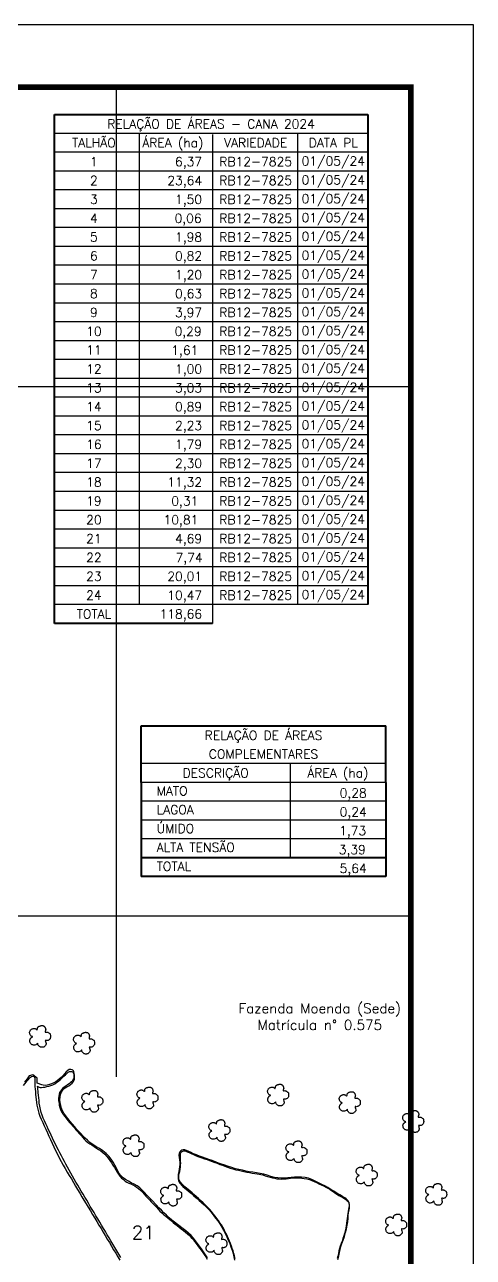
# Model space of a CAD drawing. Header units: metres. Extents: x 731494 to 733974, y 7842476 to 7845984.
# Drawn here: x 733126 to 733974, y 7843654 to 7845984 of the extents above; entities that cross this region are included whole.
import ezdxf
from ezdxf.enums import TextEntityAlignment as Align

# ---------------------------------------------------------------- set-up
doc = ezdxf.new("R2010")
doc.units = ezdxf.units.M
doc.header["$LTSCALE"] = 0.6
doc.linetypes.add('CONTINUO', pattern=[0])
doc.linetypes.add('LIN0', pattern=[0])
for name, color, linetype in [('0114053006', 1, 'Continuous'), ('0114053006020', 5, 'Continuous'), ('0114053006021', 5, 'Continuous'), ('0114053006022', 5, 'Continuous'), ('MALHA', 8, 'Continuous'), ('MARGEM', 5, 'Continuous'), ('MATO', 94, 'LIN0'), ('QUADRO_DE_AREAS_CANA_2024', 7, 'Continuous'), ('QUADRO_DE_AREAS_COMPLEMENTARES', 7, 'Continuous'), ('RESERVA', 3, 'Continuous'), ('TEXTO', 7, 'Continuous')]:
    doc.layers.add(name, color=color, linetype=linetype)
doc.styles.add('Simplex', font='simplex.shx')

# ---------------------------------------------------------------- blocks, each defined once
blk = doc.blocks.new('MATO')
at = {"layer": 'MATO', "linetype": 'CONTINUO'}
blk.add_lwpolyline([(733467.1, 7843526.2), (733466.3, 7843525.5), (733465.5, 7843524.7), (733464.5, 7843524), (733463.4, 7843523.7), (733462.3, 7843523.6), (733461.3, 7843523.6), (733460.4, 7843523.8), (733459.6, 7843524.1), (733458.9, 7843524.5), (733458.3, 7843525), (733457.8, 7843525.6), (733457.3, 7843526.1), (733457, 7843526.7), (733456.8, 7843527.3), (733456.6, 7843528), (733456.5, 7843528.9), (733456.4, 7843529.8), (733456.4, 7843530.7), (733456.7, 7843531.4), (733457, 7843532), (733457.3, 7843532.5), (733457.6, 7843532.9), (733457.9, 7843533.3), (733458.3, 7843533.7), (733459, 7843534.2), (733459.7, 7843534.6), (733460.1, 7843535), (733459.9, 7843535.1), (733459.5, 7843535.3), (733458.9, 7843535.4), (733458.6, 7843535.6), (733458.2, 7843535.9), (733457.8, 7843536.3), (733457.3, 7843537), (733456.8, 7843537.7), (733456.4, 7843538.5), (733456.2, 7843539.4), (733456.1, 7843540.2), (733456.1, 7843541.1), (733456.4, 7843542.1), (733456.7, 7843543), (733457.1, 7843543.8), (733457.4, 7843544.2), (733457.8, 7843544.5), (733458.2, 7843544.8), (733458.8, 7843545.2), (733459.4, 7843545.6), (733460.1, 7843545.9), (733460.8, 7843546.1), (733461.4, 7843546.2), (733462.1, 7843546.2), (733462.7, 7843546.2), (733463.2, 7843546.1), (733463.7, 7843546), (733464.1, 7843545.8), (733464.6, 7843545.7), (733465, 7843545.4), (733465.5, 7843544.8), (733465.9, 7843544.4), (733466.4, 7843544.2), (733466.6, 7843544.8), (733466.7, 7843545.6), (733466.8, 7843546.5), (733466.9, 7843546.9), (733467, 7843547.2), (733467.1, 7843547.5), (733467.4, 7843547.9), (733467.8, 7843548.4), (733468.2, 7843548.8), (733468.6, 7843549), (733469.2, 7843549.2), (733469.7, 7843549.4), (733470.2, 7843549.6), (733470.7, 7843549.8), (733471.2, 7843550), (733471.8, 7843550.1), (733472.3, 7843550.2), (733472.9, 7843550.2), (733473.5, 7843550.1), (733474, 7843550.1), (733474.5, 7843549.9), (733475, 7843549.8), (733475.4, 7843549.5), (733475.8, 7843549.3), (733476.2, 7843549), (733476.5, 7843548.6), (733476.8, 7843548.2), (733477.1, 7843547.7), (733477.4, 7843547.1), (733477.6, 7843546.5), (733477.8, 7843546), (733477.9, 7843545.4), (733478, 7843544.7), (733477.6, 7843543.5), (733477.3, 7843542.3), (733477.2, 7843541.4), (733477.8, 7843541.2), (733478.6, 7843541.3), (733479.5, 7843541.4), (733480.2, 7843541.3), (733480.8, 7843541.2), (733481.4, 7843540.9), (733482.1, 7843540.5), (733482.7, 7843540), (733483.3, 7843539.5), (733483.7, 7843539.3), (733484, 7843538.9), (733484.3, 7843538.4), (733484.5, 7843536.9), (733484.6, 7843535.3), (733484.5, 7843533.8), (733484.3, 7843532.9), (733483.9, 7843532.3), (733483.4, 7843531.7), (733483, 7843531.2), (733482.5, 7843530.8), (733481.9, 7843530.4), (733481.2, 7843530.1), (733480.4, 7843529.9), (733479.6, 7843529.8), (733478.7, 7843530), (733478, 7843530.1), (733477.5, 7843529.9), (733477.8, 7843528.7), (733478.2, 7843527.2), (733478.6, 7843525.7), (733478.6, 7843524.9), (733478.4, 7843524.3), (733478.1, 7843523.9), (733477.8, 7843523.2), (733477.3, 7843522.7), (733476.9, 7843522.1), (733476.5, 7843521.7), (733476, 7843521.3), (733475.5, 7843521), (733474.9, 7843520.8), (733474.3, 7843520.7), (733473.6, 7843520.6), (733472.9, 7843520.6), (733472.3, 7843520.6), (733471.7, 7843520.7), (733471.2, 7843520.7), (733470.7, 7843520.9), (733470.3, 7843521.1), (733469.7, 7843521.6), (733469.1, 7843522.1), (733468.6, 7843522.7), (733468.2, 7843523.2), (733467.8, 7843523.6), (733467.5, 7843524.2), (733467.4, 7843525), (733467.3, 7843525.7), (733467.2, 7843526.4)], dxfattribs=at)

msp = doc.modelspace()

# ---------------------------------------------------------------- linework, layer by layer
at = {"layer": '0114053006'}
for points in [[(733471.5, 7843653.5), (733468, 7843659.1), (733464.4, 7843664.7), (733460.6, 7843670.3), (733452.7, 7843680.7), (733449.1, 7843685.7), (733445.2, 7843690.7), (733440.8, 7843695.5), (733436, 7843699.9), (733431, 7843704.1), (733425.9, 7843708.3), (733415.2, 7843716.5), (733409.6, 7843720.6), (733404.4, 7843724.8), (733399.1, 7843729.2), (733394.1, 7843733.8), (733389.2, 7843738.5), (733384.5, 7843743.2), (733379.8, 7843748.1), (733375.2, 7843753.1), (733366.2, 7843762.6), (733357.3, 7843772.1), (733352.9, 7843776.9), (733348.4, 7843781.3), (733343.7, 7843785.4), (733338.9, 7843789.2), (733333.4, 7843792.6), (733327.7, 7843795.4), (733322.2, 7843798), (733317, 7843801.2), (733312.3, 7843804.8), (733308.1, 7843808.8), (733304.8, 7843813), (733302.2, 7843817.6), (733299.5, 7843822.6), (733296.5, 7843828.2), (733293.1, 7843834.2), (733289.4, 7843840), (733285.3, 7843845.5), (733280.1, 7843850.8), (733273.9, 7843855.5), (733267.4, 7843859.8), (733260.8, 7843863.6), (733254.8, 7843867.6), (733249.5, 7843871.4), (733244.7, 7843875.5), (733240.2, 7843879.8), (733236, 7843884), (733232.3, 7843888.1), (733228.7, 7843892.1), (733224.8, 7843896.1), (733220.9, 7843900.8), (733216.6, 7843905.7), (733212.2, 7843910.9), (733207.9, 7843916.4), (733203.7, 7843922), (733200.2, 7843926.6), (733197.3, 7843931.2), (733195.5, 7843936.3), (733194.2, 7843941.4), (733193.3, 7843946.7), (733192.8, 7843952.2), (733193.1, 7843957.5), (733194.1, 7843962.2), (733195.6, 7843966.3), (733197.5, 7843969.9), (733199.7, 7843972.5), (733202.7, 7843974.5), (733206, 7843976.6), (733209.5, 7843978.7), (733212.9, 7843981), (733216.1, 7843983.5), (733218.6, 7843986.8), (733220.1, 7843990.6), (733220.6, 7843994.6), (733220.4, 7843998.4), (733219.7, 7844001.9), (733219, 7844004.6), (733218.2, 7844006.5), (733217, 7844007.9), (733215.6, 7844008.9), (733213.2, 7844009.6), (733210.4, 7844009.1), (733207.4, 7844007.5), (733204.3, 7844004.8), (733201.2, 7844001.1), (733198, 7843997.5), (733194.8, 7843994.3), (733191.3, 7843990.8), (733188.4, 7843988.2), (733184.8, 7843986), (733181, 7843984.1), (733177.1, 7843982.4), (733172.9, 7843980.9), (733168.6, 7843979.9), (733164.7, 7843979.3), (733161.3, 7843979.4), (733158.4, 7843980.3), (733150, 7843983.7), (733149.5, 7843988.1), (733149.6, 7843992.7), (733141.5, 7843999.1), (733134.7, 7843997.2), (733130.7, 7843991.7), (733125.8, 7843985.6)], [(733718.4, 7843650.2), (733719.8, 7843656.9), (733721.1, 7843663.5), (733722.4, 7843669.3), (733723.9, 7843674.8), (733725.9, 7843680.5), (733728.4, 7843686.8), (733730.8, 7843693.7), (733732.9, 7843701), (733734.6, 7843708.2), (733735.8, 7843715), (733736.8, 7843721.5), (733737.5, 7843727.6), (733737.9, 7843733.1), (733738.6, 7843738.5), (733739.7, 7843743.4), (733740.3, 7843747.6), (733740.5, 7843751.1), (733740.4, 7843753.6), (733740.1, 7843755), (733739.8, 7843756.3), (733739.3, 7843757.7), (733738.6, 7843759.2), (733737.4, 7843761.1), (733735.8, 7843763), (733733.8, 7843765), (733731.2, 7843766.9), (733727.3, 7843769.2), (733721.9, 7843772.2), (733716.2, 7843775.4), (733710.8, 7843779.1), (733705.1, 7843782.8), (733699.5, 7843786.2), (733693.9, 7843789.3), (733688.1, 7843792.1), (733681.7, 7843795), (733675.3, 7843798.3), (733668.9, 7843801.6), (733662.4, 7843803.7), (733656.2, 7843804.9), (733649.7, 7843805.6), (733642.8, 7843805.9), (733636.3, 7843805.8), (733630.1, 7843805.3), (733623.5, 7843804.6), (733616.8, 7843803.9), (733610.3, 7843803.9), (733604.6, 7843804.4), (733598.2, 7843805.5), (733591.3, 7843807.2), (733584.4, 7843809.3), (733578, 7843811.4), (733571.4, 7843812.9), (733564.5, 7843814.1), (733557.5, 7843815.1), (733550.6, 7843816.1), (733544, 7843817.3), (733537.7, 7843818.9), (733531.1, 7843820.2), (733524.4, 7843821.6), (733517.8, 7843823.8), (733511.3, 7843825.8), (733504.6, 7843828.2), (733498.3, 7843830.4), (733492.3, 7843832.5), (733486.6, 7843834.9), (733480.5, 7843837.1), (733474.4, 7843839.4), (733462.6, 7843843.5), (733456.8, 7843845.6), (733451, 7843847.9), (733445.5, 7843850.2), (733440.7, 7843852.6), (733436.4, 7843854.6), (733432.3, 7843856.3), (733428.9, 7843857.3), (733425.9, 7843857.5), (733423.4, 7843856.9), (733421.5, 7843855.6), (733419.7, 7843853.5), (733418.4, 7843850.8), (733417.8, 7843847.1), (733418.1, 7843842.9), (733418.7, 7843838.6), (733419.2, 7843834.2), (733419.3, 7843829.7), (733419, 7843825.3), (733418.3, 7843820.8), (733417.3, 7843816.4), (733416.4, 7843811.8), (733416, 7843807.1), (733416.3, 7843802.7), (733417.2, 7843798.7), (733418.6, 7843795.4), (733420.5, 7843793), (733422.6, 7843790.7), (733425.2, 7843788.2), (733429.1, 7843784.9), (733434.3, 7843780.7), (733439.7, 7843776.1), (733445.1, 7843771.3), (733450.5, 7843766.5), (733455.7, 7843761.9), (733460.6, 7843757.7), (733465.2, 7843753.4), (733469.7, 7843749.1), (733474.1, 7843744.4), (733478.4, 7843739.4), (733486.9, 7843728.5), (733491.2, 7843723), (733495.1, 7843717.4), (733498.7, 7843711.5), (733502, 7843705.5), (733505.2, 7843699.4), (733508.2, 7843693.2), (733511.1, 7843686.8), (733513.7, 7843680.3), (733516.1, 7843673.9), (733518.4, 7843667.7), (733520.1, 7843661.4), (733521.5, 7843655.2), (733523, 7843649)]]:
    msp.add_lwpolyline(points, dxfattribs=at)
at = {"layer": '0114053006020', "elevation": 663.2}
msp.add_lwpolyline([(733123.6, 7843978.8), (733126.2, 7843982), (733128.7, 7843985.1), (733131.1, 7843988), (733133.3, 7843990.6), (733135.3, 7843992.8), (733137.1, 7843994.7), (733139.2, 7843996.2), (733141.5, 7843996.7), (733143, 7843996.8), (733143.6, 7843996.1), (733144.5, 7843994.6), (733145, 7843991.9), (733145, 7843988.9), (733145, 7843985.4), (733145, 7843981.4), (733145.4, 7843977), (733145.9, 7843972.4), (733146.4, 7843967.6), (733146.8, 7843962.4), (733147.4, 7843957.3), (733147.8, 7843952.3), (733148.5, 7843947.1), (733149.3, 7843942), (733150.4, 7843937), (733151.5, 7843932), (733152.9, 7843926.7), (733154.9, 7843921.1), (733157.4, 7843915.5), (733160.1, 7843909.4), (733163, 7843902.9), (733166, 7843896.3), (733169, 7843889.7), (733172, 7843883.3), (733175.1, 7843876.8), (733178.2, 7843870.2), (733181.3, 7843863.3), (733184.5, 7843856.3), (733188, 7843849.3), (733191.6, 7843842.5), (733195.3, 7843835.6), (733199.1, 7843828.8), (733202.9, 7843822.1), (733206.7, 7843815.5), (733210.5, 7843809), (733214.4, 7843802.4), (733218.2, 7843795.6), (733222.2, 7843788.9), (733226.2, 7843782.3), (733230.2, 7843775.6), (733234.2, 7843768.9), (733238.2, 7843762.3), (733242.2, 7843755.6), (733246.3, 7843748.9), (733250.4, 7843742.2), (733254.5, 7843735.4), (733258.5, 7843728.6), (733262.4, 7843721.8), (733266.5, 7843715.2), (733270.4, 7843708.6), (733274.4, 7843702), (733278.4, 7843695.5), (733282.2, 7843688.8), (733286.2, 7843682.1), (733290.2, 7843675.3), (733294.3, 7843668.6), (733298.2, 7843662), (733302.1, 7843655.4), (733305.8, 7843649)], dxfattribs=at)
at = {"layer": '0114053006021', "elevation": 660.5}
msp.add_lwpolyline([(733308, 7843653.7), (733304.2, 7843660.1), (733300.5, 7843666.5), (733296.8, 7843672.9), (733293, 7843679.1), (733289.2, 7843685.2), (733285.6, 7843691.2), (733282.1, 7843697.1), (733278.6, 7843703.1), (733275.1, 7843708.9), (733271.5, 7843714.8), (733268, 7843720.8), (733264.5, 7843726.8), (733260.9, 7843732.8), (733257.3, 7843738.8), (733253.7, 7843744.7), (733250.2, 7843750.6), (733246.7, 7843756.4), (733243.3, 7843762.2), (733239.8, 7843767.9), (733236.4, 7843773.7), (733233, 7843779.3), (733229.7, 7843785), (733226.4, 7843790.7), (733223.1, 7843796.3), (733219.8, 7843802.1), (733216.5, 7843807.8), (733213.3, 7843813.5), (733210.2, 7843819.2), (733207.2, 7843824.7), (733204.2, 7843830.2), (733201.3, 7843835.6), (733198.3, 7843841), (733195.4, 7843846.3), (733192.5, 7843851.6), (733189.8, 7843857.1), (733187, 7843862.7), (733184.3, 7843868.3), (733181.5, 7843873.9), (733178.9, 7843879.7), (733176.1, 7843885.2), (733173.4, 7843890.8), (733170.8, 7843896.3), (733168.4, 7843901.7), (733166.1, 7843906.9), (733163.7, 7843912.1), (733161.3, 7843917.2), (733158.9, 7843922.7), (733157.1, 7843928.2), (733155.7, 7843934), (733154.6, 7843939.8), (733153.7, 7843945.6), (733153.2, 7843950.9), (733152.7, 7843955.8), (733152.1, 7843960.6), (733151.7, 7843965.2), (733151.3, 7843969), (733150.9, 7843971.8), (733150.9, 7843973.9), (733150.8, 7843976.1), (733150.5, 7843977.7), (733152, 7843976.7), (733153.6, 7843976.1), (733155.2, 7843975.3), (733158, 7843975.4), (733160.9, 7843975.7), (733164.1, 7843976.2), (733167.7, 7843977), (733171.5, 7843977.9), (733175.4, 7843979), (733179.5, 7843980.6), (733183.1, 7843982.4), (733186.5, 7843984.7), (733190, 7843987.2), (733193.4, 7843990), (733196.8, 7843993.3), (733200, 7843996.4), (733203.1, 7843999.4), (733206, 7844001.9), (733208.5, 7844004), (733210.7, 7844005.4), (733212.8, 7844005.8), (733214.6, 7844005.6), (733216.2, 7844004.9), (733217.6, 7844003.5), (733218.5, 7844001.6), (733218.9, 7843999.3), (733219, 7843996.8), (733218.9, 7843994.4), (733218.4, 7843991.8), (733217.4, 7843989.5), (733216.1, 7843987.5), (733214.5, 7843985.7), (733212.4, 7843983.8), (733209.9, 7843981.9), (733206.8, 7843980.1), (733203.6, 7843978.1), (733200.5, 7843975.9), (733197.7, 7843973.5), (733195.5, 7843970.9), (733193.8, 7843968.4), (733192.1, 7843965.6), (733191, 7843962.4), (733190.4, 7843958.8), (733190.1, 7843954.8), (733190.3, 7843950.6), (733191, 7843946.1), (733191.5, 7843941.8), (733192.4, 7843937.6), (733193.7, 7843933.6), (733195.7, 7843929.6), (733198.2, 7843925.5), (733201.3, 7843921.2), (733204.5, 7843917.1), (733207.8, 7843913.2), (733210.8, 7843909.4), (733213.8, 7843905.7), (733216.9, 7843902.1), (733220, 7843898.8), (733223.1, 7843895.5), (733226.2, 7843892.1), (733229.2, 7843888.3), (733232.7, 7843884.5), (733235.8, 7843880.9), (733238.7, 7843877.6), (733241.9, 7843874.3), (733245.6, 7843871.5), (733249.5, 7843868.7), (733253.4, 7843866.1), (733257.5, 7843863.5), (733261.6, 7843860.9), (733265.8, 7843858.1), (733270.1, 7843855.3), (733274.1, 7843852.5), (733277.8, 7843849.3), (733281.1, 7843845.6), (733284.2, 7843841.7), (733287.2, 7843837.4), (733290.2, 7843833), (733293, 7843828.5), (733295.6, 7843824), (733298.2, 7843819.4), (733300.9, 7843815.1), (733303.7, 7843811.3), (733306.3, 7843807.4), (733309.4, 7843804), (733312.8, 7843801.1), (733316.3, 7843798.5), (733319.5, 7843796.2), (733322.9, 7843794.3), (733326.7, 7843793), (733330.5, 7843791.5), (733334.1, 7843789.5), (733337.8, 7843787.2), (733341.6, 7843784.2), (733345.4, 7843780.9), (733348.9, 7843777.3), (733352.2, 7843773.6), (733355.2, 7843770.2), (733358.5, 7843766.5), (733361.8, 7843763), (733365.1, 7843759.4), (733368.5, 7843756), (733371.9, 7843752.4), (733375.2, 7843748.9), (733378.4, 7843745.3), (733381.7, 7843741.6), (733385.4, 7843738.1), (733389.2, 7843734.8), (733392.9, 7843731.8), (733396.8, 7843728.9), (733400.3, 7843726), (733403.5, 7843723), (733407, 7843720.1), (733410.5, 7843717.2), (733414.2, 7843714.2), (733418.2, 7843711.4), (733422.1, 7843708.2), (733426.1, 7843705.1), (733430.1, 7843702), (733434, 7843698.8), (733437.7, 7843695.6), (733441.1, 7843692.1), (733444.4, 7843688.4), (733447.4, 7843684.4), (733450.4, 7843680.3), (733453.6, 7843676), (733456.7, 7843671.8), (733459.8, 7843667.8), (733462.7, 7843663.6), (733465.6, 7843659.4), (733468.4, 7843655.2), (733470.9, 7843651.1)], dxfattribs=at)
at = {"layer": '0114053006022', "elevation": 645.4}
msp.add_lwpolyline([(733523.8, 7843652.3), (733522.8, 7843657), (733521.5, 7843661.7), (733520.2, 7843666.5), (733518.6, 7843671.1), (733516.9, 7843675.7), (733515.2, 7843680.2), (733513.4, 7843684.7), (733511.6, 7843689), (733509.6, 7843693.4), (733507.4, 7843697.8), (733505.3, 7843702), (733503.1, 7843706.9), (733500.7, 7843711.3), (733498.1, 7843715.5), (733495.3, 7843719.7), (733492.3, 7843723.9), (733489.2, 7843728), (733486, 7843732.2), (733482.6, 7843736.5), (733479.2, 7843740.8), (733475.5, 7843745.1), (733471.6, 7843749.4), (733467.5, 7843753.5), (733463.3, 7843757.6), (733458.8, 7843761.5), (733454.5, 7843765.6), (733450.2, 7843769.5), (733446.2, 7843773), (733442.5, 7843776.2), (733438.9, 7843779.3), (733435.4, 7843782.2), (733432, 7843785), (733428.7, 7843787.8), (733425.7, 7843790.6), (733423, 7843793.5), (733420.6, 7843796.4), (733418.8, 7843799.2), (733417.6, 7843802.2), (733417.3, 7843805.5), (733417.6, 7843808.9), (733418.4, 7843812.7), (733419.3, 7843816.8), (733420.1, 7843821.1), (733420.6, 7843825.3), (733420.9, 7843829.3), (733421.1, 7843832.5), (733421, 7843835.8), (733420.8, 7843839.2), (733420.5, 7843842.5), (733420.4, 7843845.6), (733420.4, 7843848.2), (733420.7, 7843850.3), (733421.3, 7843852), (733422.4, 7843853.6), (733423.6, 7843854.5), (733425.1, 7843855.2), (733426.7, 7843855.4), (733428.6, 7843855.4), (733430.8, 7843855), (733433.5, 7843854), (733436.9, 7843852.6), (733440.8, 7843850.7), (733445, 7843848.8), (733449.3, 7843847), (733453.5, 7843845.1), (733457.4, 7843843.6), (733461.3, 7843842.2), (733465.9, 7843840.7), (733470.9, 7843839.1), (733475.8, 7843837.2), (733480.5, 7843835.5), (733485.3, 7843833.8), (733490.1, 7843832), (733495, 7843830), (733499.8, 7843828.2), (733504.5, 7843826.5), (733509.5, 7843824.8), (733514.7, 7843823.1), (733519.9, 7843821.3), (733525.1, 7843819.9), (733530.3, 7843818.8), (733535.5, 7843817.8), (733540.6, 7843816.7), (733545.9, 7843815.5), (733551.3, 7843814.5), (733556.5, 7843813.6), (733561.3, 7843812.7), (733565.6, 7843812), (733569.3, 7843811.5), (733572.7, 7843811.1), (733576.6, 7843810.2), (733580.9, 7843808.6), (733585.4, 7843807.1), (733590, 7843805.8), (733594.4, 7843804.6), (733598.8, 7843803.7), (733603, 7843802.9), (733607.4, 7843802.5), (733612, 7843802.3), (733616.3, 7843802.4), (733620.6, 7843802.8), (733624.8, 7843803.3), (733628.9, 7843803.9), (733632.8, 7843804.4), (733637.1, 7843804.5), (733641.4, 7843804.5), (733645.8, 7843804.3), (733650.4, 7843804), (733654.8, 7843803.4), (733659.6, 7843802.5), (733664.4, 7843801.2), (733669, 7843799.5), (733673.6, 7843797.6), (733678, 7843795.6), (733682.4, 7843793.5), (733686.5, 7843791.4), (733690.8, 7843789.3), (733695.2, 7843787.2), (733699.3, 7843784.8), (733703.4, 7843782.2), (733707.8, 7843779.4), (733712.1, 7843776.6), (733716.3, 7843773.8), (733720.3, 7843771.4), (733723.9, 7843769.5), (733727.6, 7843767.6), (733730.7, 7843765.7), (733733.3, 7843763.9), (733735.4, 7843761.9), (733737.1, 7843760.2), (733738.3, 7843758.3), (733739.1, 7843756.2), (733739.5, 7843754.1), (733739.5, 7843751.5), (733739.1, 7843748.6), (733738.6, 7843745.1), (733738, 7843741.2), (733737.2, 7843737), (733736.5, 7843732.6), (733735.9, 7843728), (733735.3, 7843723.3), (733734.8, 7843718.6), (733734.1, 7843713.9), (733733.3, 7843709.2), (733732.3, 7843704.5), (733731, 7843699.5), (733729.5, 7843694.7), (733727.9, 7843689.8), (733726.1, 7843685), (733724.4, 7843680.3), (733722.8, 7843675.7), (733721.4, 7843671), (733720.1, 7843666.3), (733719.2, 7843661.3), (733718.2, 7843656.6), (733717.1, 7843652.2)], dxfattribs=at)
at = {"layer": 'MALHA'}
for points in [[(733300, 7843995.2), (733300, 7845865.9)], [(731605.2, 7845300), (733856.3, 7845300)], [(733040.4, 7844300), (733856.3, 7844300)]]:
    msp.add_lwpolyline(points, dxfattribs=at)
at = {"layer": 'MARGEM', "color": 174, "linetype": 'LIN0', "flags": 128}
msp.add_lwpolyline([(733974.4, 7842475.7), (733974.4, 7845984), (731493.8, 7845984), (731493.8, 7842475.7)], close=True, dxfattribs=at)
at = {"layer": 'MARGEM', "color": 174, "linetype": 'LIN0', "const_width": 10.7, "flags": 128}
msp.add_lwpolyline([(733856.3, 7842870.7), (733856.3, 7845865.9), (731611.9, 7845865.9), (731611.9, 7842870.7)], close=True, dxfattribs=at)
at = {"layer": 'QUADRO_DE_AREAS_CANA_2024', "color": 174, "linetype": 'ByBlock', "lineweight": 40}
for p, q in [((733182.2, 7844852.3), (733182.2, 7845814.2)), ((733182.2, 7845814.2), (733774.6, 7845814.2)), ((733774.6, 7845814.2), (733774.6, 7844888)), ((733481.1, 7844852.3), (733182.2, 7844852.3))]:
    msp.add_line(p, q, dxfattribs=at)
at = {"layer": 'QUADRO_DE_AREAS_CANA_2024', "linetype": 'Continuous'}
for p, q in [((733774.6, 7845778.5), (733182.2, 7845778.5)), ((733342.5, 7845778.5), (733342.5, 7844888)), ((733481.1, 7845776.4), (733481.1, 7844852.4)), ((733641.7, 7845778.5), (733641.7, 7844888)), ((733774.6, 7845742.9), (733182.2, 7845742.9)), ((733774.6, 7845707.3), (733182.2, 7845707.3)), ((733774.6, 7845671.7), (733182.2, 7845671.7)), ((733774.6, 7845636.1), (733182.2, 7845636.1)), ((733774.6, 7845600.4), (733182.2, 7845600.4)), ((733774.6, 7845564.8), (733182.2, 7845564.8)), ((733774.6, 7845529.2), (733182.2, 7845529.2)), ((733774.6, 7845493.6), (733182.2, 7845493.6)), ((733774.6, 7845457.9), (733182.2, 7845457.9)), ((733774.6, 7845422.3), (733182.2, 7845422.3)), ((733774.6, 7845386.7), (733182.2, 7845386.7)), ((733774.6, 7845351.1), (733182.2, 7845351.1)), ((733774.6, 7845315.5), (733182.2, 7845315.5)), ((733774.6, 7845279.8), (733182.2, 7845279.8)), ((733774.6, 7845244.2), (733182.2, 7845244.2)), ((733774.6, 7845208.6), (733182.2, 7845208.6)), ((733774.6, 7845173), (733182.2, 7845173)), ((733774.6, 7845137.3), (733182.2, 7845137.3)), ((733774.6, 7845101.7), (733182.2, 7845101.7)), ((733774.6, 7845066.1), (733182.2, 7845066.1)), ((733774.6, 7845030.5), (733182.2, 7845030.5)), ((733774.6, 7844994.9), (733182.2, 7844994.9)), ((733774.6, 7844959.2), (733182.2, 7844959.2)), ((733774.6, 7844923.6), (733182.2, 7844923.6)), ((733481.1, 7844888), (733182.2, 7844888)), ((733774.6, 7844888), (733481.1, 7844888))]:
    msp.add_line(p, q, dxfattribs=at)
at = {"layer": 'QUADRO_DE_AREAS_COMPLEMENTARES', "color": 174, "linetype": 'ByBlock', "lineweight": 40}
for p, q in [((733346.5, 7844552), (733346.5, 7844658.8)), ((733346.5, 7844658.8), (733808.8, 7844658.8)), ((733808.8, 7844552), (733808.8, 7844658.8)), ((733346.5, 7844552), (733346.5, 7844409.5)), ((733808.8, 7844552), (733808.8, 7844409.5)), ((733346.5, 7844409.5), (733346.5, 7844373.9)), ((733808.8, 7844409.5), (733346.5, 7844409.5)), ((733808.8, 7844409.5), (733808.8, 7844373.9)), ((733808.8, 7844373.9), (733346.5, 7844373.9))]:
    msp.add_line(p, q, dxfattribs=at)
at = {"layer": 'QUADRO_DE_AREAS_COMPLEMENTARES', "linetype": 'Continuous'}
for p, q in [((733808.8, 7844587.6), (733346.5, 7844587.6)), ((733627.9, 7844587.6), (733627.9, 7844409.5)), ((733808.8, 7844552), (733346.5, 7844552)), ((733808.8, 7844516.4), (733346.5, 7844516.4)), ((733808.8, 7844480.7), (733346.5, 7844480.7)), ((733808.8, 7844445.1), (733346.5, 7844445.1))]:
    msp.add_line(p, q, dxfattribs=at)

# ---------------------------------------------------------------- block references
at = {"layer": 'RESERVA', "color": 6, "xscale": 1.389233531220277, "yscale": 1.389233531220277, "zscale": 1.389233531220277}
for p in [(-285806.4, -3052430.6), (-285723.4, -3052443.3), (-285707.6, -3052553.1), (-285603.4, -3052546.8), (-285356.4, -3052541.4), (-285220.9, -3052555.6), (-285100.9, -3052591.3), (-285467.5, -3052608.4), (-285629.8, -3052637.2), (-285321.7, -3052648.5), (-285188.9, -3052692.6), (-285558.5, -3052730.6), (-285057.4, -3052729), (-285133.2, -3052786.8), (-285473, -3052822.2)]:
    msp.add_blockref('MATO', p, dxfattribs=at)

# ---------------------------------------------------------------- texts
at = {"layer": 'QUADRO_DE_AREAS_CANA_2024', "linetype": 'Continuous', "style": 'Simplex'}
for s, height, p in [('RELAÇÃO DE ÁREAS - CANA 2024', 17.062, (733478.4, 7845796.4)), ('TALHÃO', 17.06, (733256.9, 7845760.7)), ('ÁREA (ha)', 17.06, (733406.3, 7845760.7)), ('VARIEDADE', 17.06, (733562.8, 7845760.7)), ('DATA PL', 17.06, (733709.6, 7845760.7)), ('1', 17.1, (733256.9, 7845725.1)), ('RB12-7825', 17.06, (733562.8, 7845725.1)), ('01/05/24', 17.06, (733709.5, 7845726.3)), ('2', 17.1, (733256.9, 7845689.5)), ('RB12-7825', 17.06, (733562.8, 7845689.5)), ('01/05/24', 17.06, (733709.5, 7845690.6)), ('01/05/24', 17.06, (733709.5, 7845655)), ('3', 17.1, (733256.9, 7845653.9)), ('RB12-7825', 17.06, (733562.8, 7845653.9)), ('4', 17.1, (733256.9, 7845618.2)), ('RB12-7825', 17.06, (733562.8, 7845618.2)), ('01/05/24', 17.06, (733709.5, 7845619.4)), ('01/05/24', 17.06, (733709.5, 7845583.8)), ('5', 17.1, (733256.9, 7845582.6)), ('RB12-7825', 17.06, (733562.8, 7845582.6)), ('6', 17.1, (733256.9, 7845547)), ('RB12-7825', 17.06, (733562.8, 7845547)), ('01/05/24', 17.06, (733709.5, 7845548.2)), ('01/05/24', 17.06, (733709.5, 7845512.5)), ('7', 17.1, (733256.9, 7845511.4)), ('RB12-7825', 17.06, (733562.8, 7845511.4)), ('8', 17.1, (733256.9, 7845475.8)), ('RB12-7825', 17.06, (733562.8, 7845475.8)), ('01/05/24', 17.06, (733709.5, 7845476.9)), ('9', 17.1, (733256.9, 7845440.1)), ('RB12-7825', 17.06, (733562.8, 7845440.1)), ('01/05/24', 17.06, (733709.5, 7845441.3)), ('10', 17.06, (733256.9, 7845404.5)), ('RB12-7825', 17.06, (733562.8, 7845404.5)), ('01/05/24', 17.06, (733709.5, 7845405.7)), ('11', 17.06, (733256.9, 7845368.9)), ('RB12-7825', 17.06, (733562.8, 7845368.9)), ('01/05/24', 17.06, (733709.5, 7845370)), ('12', 17.06, (733256.9, 7845333.3)), ('RB12-7825', 17.06, (733562.8, 7845333.3)), ('01/05/24', 17.06, (733709.5, 7845334.4)), ('13', 17.06, (733256.9, 7845297.6)), ('RB12-7825', 17.06, (733562.8, 7845297.6)), ('01/05/24', 17.06, (733709.5, 7845298.8)), ('14', 17.06, (733256.9, 7845262)), ('RB12-7825', 17.06, (733562.8, 7845262)), ('01/05/24', 17.06, (733709.5, 7845263.2)), ('15', 17.06, (733256.9, 7845226.4)), ('RB12-7825', 17.06, (733562.8, 7845226.4)), ('01/05/24', 17.06, (733709.5, 7845227.6)), ('16', 17.06, (733256.9, 7845190.8)), ('RB12-7825', 17.06, (733562.8, 7845190.8)), ('01/05/24', 17.06, (733709.5, 7845191.9)), ('17', 17.06, (733256.9, 7845155.2)), ('RB12-7825', 17.06, (733562.8, 7845155.2)), ('01/05/24', 17.06, (733709.5, 7845156.3)), ('18', 17.06, (733256.9, 7845119.5)), ('RB12-7825', 17.06, (733562.8, 7845119.5)), ('01/05/24', 17.06, (733709.5, 7845120.7)), ('19', 17.06, (733256.9, 7845083.9)), ('RB12-7825', 17.06, (733562.8, 7845083.9)), ('01/05/24', 17.06, (733709.5, 7845085.1)), ('01/05/24', 17.06, (733709.5, 7845049.4)), ('20', 17.06, (733256.9, 7845048.3)), ('RB12-7825', 17.06, (733562.8, 7845048.3)), ('21', 17.06, (733256.9, 7845012.7)), ('RB12-7825', 17.06, (733562.8, 7845012.7)), ('01/05/24', 17.06, (733709.5, 7845013.8)), ('01/05/24', 17.06, (733709.5, 7844978.2)), ('22', 17.06, (733256.9, 7844977)), ('RB12-7825', 17.06, (733562.8, 7844977)), ('23', 17.06, (733256.9, 7844941.4)), ('RB12-7825', 17.06, (733562.8, 7844941.4)), ('01/05/24', 17.06, (733709.5, 7844942.6)), ('01/05/24', 17.06, (733709.5, 7844907)), ('24', 17.06, (733256.9, 7844905.8)), ('RB12-7825', 17.06, (733562.8, 7844905.8)), ('TOTAL', 17.06, (733256.9, 7844870.2))]:
    msp.add_text(s, height=height, dxfattribs=at).set_placement(p, align=Align.MIDDLE_CENTER)
for s, p in [('6,37', (733461.6, 7845716.5)), ('23,64', (733461.6, 7845680.9)), ('1,50', (733461.6, 7845645.2)), ('0,06', (733460.6, 7845609.6)), ('1,98', (733461.6, 7845574)), ('0,82', (733461.6, 7845538.4)), ('1,20', (733461.6, 7845502.8)), ('0,63', (733461.6, 7845467.1)), ('3,97', (733461.6, 7845431.5)), ('0,29', (733460.6, 7845395.9)), ('1,61', (733454.4, 7845360.3)), ('1,00', (733461.6, 7845324.6)), ('3,03', (733461.6, 7845289)), ('0,89', (733461.6, 7845253.4)), ('2,23', (733461.6, 7845217.8)), ('1,79', (733461.6, 7845182.2)), ('2,30', (733461.6, 7845146.5)), ('11,32', (733461.6, 7845110.9)), ('0,31', (733454.4, 7845075.3)), ('10,81', (733454.4, 7845039.7)), ('4,69', (733461.6, 7845004)), ('7,74', (733462.5, 7844968.4)), ('20,01', (733461.6, 7844932.8)), ('10,47', (733461.6, 7844897.2)), ('118,66', (733461.6, 7844861.5))]:
    msp.add_text(s, height=17.06, dxfattribs=at).set_placement(p, align=Align.RIGHT)
at = {"layer": 'QUADRO_DE_AREAS_COMPLEMENTARES', "linetype": 'Continuous', "style": 'Simplex'}
for s, height, p in [('RELAÇÃO DE ÁREAS', 17.062, (733577.6, 7844641)), ('COMPLEMENTARES', 17.062, (733577.6, 7844605.4)), ('DESCRIÇÃO', 17.06, (733487.2, 7844569.8)), ('ÁREA (ha)', 17.06, (733718.3, 7844569.8))]:
    msp.add_text(s, height=height, dxfattribs=at).set_placement(p, align=Align.MIDDLE_CENTER)
for s, height, p in [('MATO', 17.06, (733375.6, 7844535.9)), ('LAGOA', 17.06, (733375.6, 7844500.3)), ('ÚMIDO', 17.06, (733375.6, 7844464.7)), ('ALTA TENSÃO', 17.062, (733375.6, 7844429.1)), ('TOTAL', 17.06, (733375.6, 7844393.4))]:
    msp.add_text(s, height=height, dxfattribs=at).set_placement(p, align=Align.MIDDLE_LEFT)
for s, p in [('0,28', (733772.8, 7844523.3)), ('0,24', (733772.8, 7844487.6)), ('1,73', (733771.8, 7844452)), ('3,39', (733771.1, 7844416.4)), ('5,64', (733772.8, 7844380.8))]:
    msp.add_text(s, height=17.06, dxfattribs=at).set_placement(p, align=Align.RIGHT)
at = {"layer": 'TEXTO', "linetype": 'Continuous', "style": 'Simplex'}
msp.add_text('21', height=25, dxfattribs=at).set_placement((733350.2, 7843701.4), align=Align.MIDDLE_CENTER)
at = {"layer": 'TEXTO', "insert": (733674.7, 7844134.3), "char_height": 18.75, "width": 621.485, "attachment_point": 2, "style": 'Simplex'}
msp.add_mtext('\\pi-56.25,l75,t75;Fazenda Moenda (Sede)\\PMatrícula n° 0.575', dxfattribs=at)

doc.saveas('drawing.dxf')
